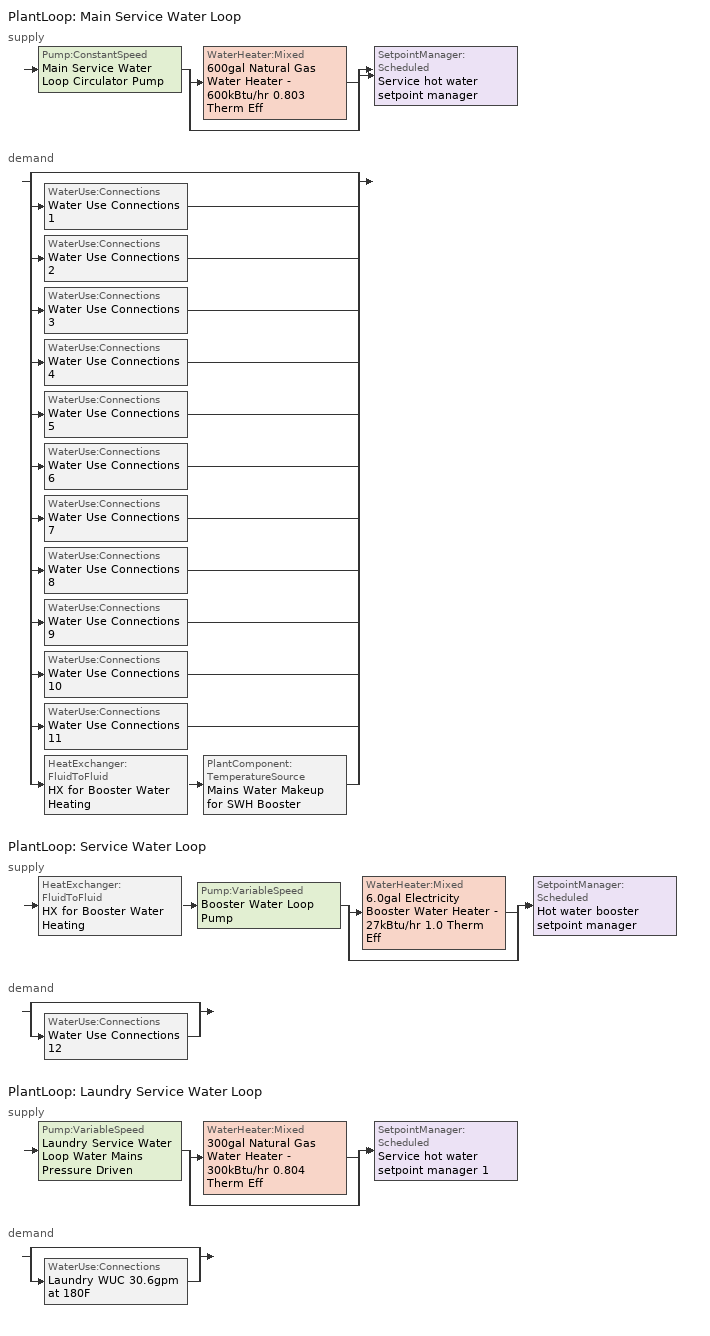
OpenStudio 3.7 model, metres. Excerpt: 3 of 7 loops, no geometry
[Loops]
PlantLoop 'Main Service Water Loop'
 supply: Pump:ConstantSpeed 'Main Service Water Loop Circulator Pump' > split
  | WaterHeater:Mixed '600gal Natural Gas Water Heater - 600kBtu/hr 0.803 Therm Eff'
  | bypass
  join > SetpointManager:Scheduled 'Service hot water setpoint manager'
 demand: split
  | bypass
  | WaterUse:Connections 'Water Use Connections 1'
  | WaterUse:Connections 'Water Use Connections 2'
  | WaterUse:Connections 'Water Use Connections 3'
  | WaterUse:Connections 'Water Use Connections 4'
  | WaterUse:Connections 'Water Use Connections 5'
  | WaterUse:Connections 'Water Use Connections 6'
  | WaterUse:Connections 'Water Use Connections 7'
  | WaterUse:Connections 'Water Use Connections 8'
  | WaterUse:Connections 'Water Use Connections 9'
  | WaterUse:Connections 'Water Use Connections 10'
  | WaterUse:Connections 'Water Use Connections 11'
  | HeatExchanger:FluidToFluid 'HX for Booster Water Heating' > PlantComponent:TemperatureSource 'Mains Water Makeup for SWH Booster'
PlantLoop 'Service Water Loop'
 supply: HeatExchanger:FluidToFluid 'HX for Booster Water Heating' > Pump:VariableSpeed 'Booster Water Loop Pump' > split
  | WaterHeater:Mixed '6.0gal Electricity Booster Water Heater - 27kBtu/hr 1.0 Therm Eff'
  | bypass
  join > SetpointManager:Scheduled 'Hot water booster setpoint manager'
 demand: split
  | bypass
  | WaterUse:Connections 'Water Use Connections 12'
PlantLoop 'Laundry Service Water Loop'
 supply: Pump:VariableSpeed 'Laundry Service Water Loop Water Mains Pressure Driven' > split
  | WaterHeater:Mixed '300gal Natural Gas Water Heater - 300kBtu/hr 0.804 Therm Eff'
  | bypass
  join > SetpointManager:Scheduled 'Service hot water setpoint manager 1'
 demand: split
  | bypass
  | WaterUse:Connections 'Laundry WUC 30.6gpm at 180F'
[Sizing:Zone] Zone Cooling Design Supply Air Temperature Input Method=SupplyAirTemperature; Zone Cooling Design Supply Air Temperature {C}=12.7778; Zone Cooling Design Supply Air Temperature Difference {deltaC}=11.11; Zone Heating Design Supply Air Temperature Input Method=SupplyAirTemperature; Zone Heating Design Supply Air Temperature {C}=40; Zone Heating Design Supply Air Temperature Difference {deltaC}=11.11; Zone Cooling Design Supply Air Humidity Ratio {kg-H2O/kg-air}=0.0085; Zone Heating Design Supply Air Humidity Ratio {kg-H2O/kg-air}=0.008; Cooling Design Air Flow Method=DesignDayWithLimit; Heating Design Air Flow Method=DesignDay; Account for Dedicated Outdoor Air System=No; Dedicated Outdoor Air System Control Strategy=NeutralSupplyAir; Dedicated Outdoor Air Low Setpoint Temperature for Design {C}=autosize; Dedicated Outdoor Air High Setpoint Temperature for Design {C}=autosize; Zone Load Sizing Method=Sensible Load Only No Latent Load; Zone Latent Cooling Design Supply Air Humidity Ratio Input Method=HumidityRatioDifference; Zone Cooling Design Supply Air Humidity Ratio Difference {kgWater/kgDryAir}=0.005; Zone Latent Heating Design Supply Air Humidity Ratio Input Method=HumidityRatioDifference; Zone Humidification Design Supply Air Humidity Ratio Difference {kgWater/kgDryAir}=0.005; Design Minimum Zone Ventilation Efficiency=0.6
Name | Cooling Minimum Air Flow Fraction
Basement ZN
Kitchen_Flr_6 ZN | 0.7
[PlantLoop] Glycol Concentration=0; Plant Loop Volume {m3}=Autocalculate; Load Distribution Scheme=Optimal
Name | Maximum Loop Temperature {C} | Minimum Loop Temperature {C}
Main Service Water Loop; Laundry Service Water Loop | 60 | 10
Service Water Loop
[Sizing:Plant] Loop Type=Heating; Loop Design Temperature Difference {deltaC}=5; Sizing Option=NonCoincident; Zone Timesteps in Averaging Window=1; Coincident Sizing Factor Mode=None
Name | Design Loop Exit Temperature {C}
Main Service Water Loop | 60
Service Water Loop; Laundry Service Water Loop | 82.2222
[SetpointManager:Scheduled] Control Variable=Temperature
Name | Schedule | Setpoint Node or NodeList
Service hot water setpoint manager | Service Water Loop Temp - 140F | Main Service Water Loop Supply Outlet Node
Hot water booster setpoint manager | Service Water Booster Temp - 180.00000000000006F | Service Water Loop Supply Outlet Node
Service hot water setpoint manager 1 | Service Water Loop Temp - 180F | Laundry Service Water Loop Supply Outlet Node
[Pump:VariableSpeed] Coefficient 1 of the Part Load Performance Curve=0; Coefficient 2 of the Part Load Performance Curve=3.2485; Coefficient 3 of the Part Load Performance Curve=-4.7443; Coefficient 4 of the Part Load Performance Curve=2.5294; Pump Control Type=Intermittent; Skin Loss Radiative Fraction=0.5; Design Power Sizing Method=PowerPerFlowPerPressure; Design Electric Power per Unit Flow Rate {W/(m3/s)}=348701.1; Design Shaft Power per Unit Flow Rate per Unit Head {W-s/m3-Pa}=1.28205; Design Minimum Flow Rate Fraction=0
Name | Rated Pump Head {Pa} | Rated Power Consumption {W} | Motor Efficiency | Minimum Flow Rate {m3/s}
Booster Water Loop Pump | 0 | 0 | 1 | 0
Laundry Service Water Loop Water Mains Pressure Driven | 0.001 |  | 0.7
[Pump:ConstantSpeed]
Main Service Water Loop Circulator Pump: Rated Flow Rate {m3/s}=autosize; Rated Pump Head {Pa}=29891; Rated Power Consumption {W}=autosize; Motor Efficiency=0.855; Fraction of Motor Inefficiencies to Fluid Stream=0; Pump Control Type=Intermittent; Design Power Sizing Method=PowerPerFlowPerPressure; Design Electric Power per Unit Flow Rate {W/(m3/s)}=348701.1; Design Shaft Power per Unit Flow Rate per Unit Head {W-s/m3-Pa}=1.28205
[Refrigeration:System]
RefrSystem - Large Hotel: Refrigeration Condenser=Refrigeration Condenser Air Cooled 1; Minimum Condensing Temperature {C}=21; Refrigeration System Working Fluid Type=R404a; Suction Temperature Control Type=ConstantSuctionTemperature; Suction Piping Zone=Kitchen_Flr_6 ZN
[Refrigeration:Case]
Case Large Hotel: Availability Schedule=Always On Discrete; Zone=Kitchen_Flr_6 ZN; Rated Ambient Temperature {C}=23.8889; Rated Ambient Relative Humidity {percent}=55; Rated Total Cooling Capacity per Unit Length {W/m}=734; Rated Latent Heat Ratio=0.08; Rated Runtime Fraction=0.85; Case Length {m}=3.66; Case Operating Temperature {C}=2; Latent Case Credit Curve Type=CaseTemperatureMethod; Latent Case Credit Curve=Refrigeration Case Latent Credit Curve; Standard Case Fan Power per Unit Length {W/m}=15.7143; Operating Case Fan Power per Unit Length {W/m}=15.7143; Standard Case Lighting Power per Unit Length {W/m}=33; Installed Case Lighting Power per Unit Length {W/m}=33; Case Lighting Schedule=HotelLarge walkin_occ_lght_SCH; Fraction of Lighting Energy to Case=1; Anti-Sweat Heater Control Type=None; Humidity at Zero Anti-Sweat Heater Energy {percent}=0; Case Height {m}=1.5; Fraction of Anti-Sweat Heater Energy to Case=0.2; Case Defrost Power per Unit Length {W/m}=0; Case Defrost Type=None; Case Defrost Schedule=Refrigeration Defrost Schedule; Case Defrost Drip-Down Schedule=Refrigeration Defrost Schedule 1; Defrost Energy Correction Curve Type=None; Under Case HVAC Return Air Fraction=0.05; Refrigerated Case Restocking Schedule=HotelLarge Kitchen_Flr_6_Case:2_SELFCONTAINEDDISPLAYCASE_CaseStockingSched; Case Credit Fraction Schedule=Refrigeration Case Credit Schedule; Design Evaporator Temperature or Brine Inlet Temperature {C}=-5.56
[Refrigeration:WalkIn]
Walk-In Large Hotel: Availability Schedule=Always On Discrete; Rated Coil Cooling Capacity {W}=2686.44; Operating Temperature {C}=-23; Rated Cooling Source Temperature {C}=-28.3333; Rated Total Heating Power {W}=0; Rated Cooling Coil Fan Power {W}=248.88; Rated Circulation Fan Power {W}=0; Rated Total Lighting Power {W}=120.048; Lighting Schedule=HotelLarge BLDG_LIGHT_SCH; Defrost Type=Electric; Defrost Control Type=TimeSchedule; Defrost Schedule=Refrigeration Defrost Schedule 2; Defrost Drip-Down Schedule=Refrigeration Defrost Schedule 3; Defrost Power {W}=1998.36; Temperature Termination Defrost Fraction to Ice=0.7; Restocking Schedule=HotelLarge Kitchen_Flr_6_Case:1_WALKINFREEZER_WalkInStockingSched; Insulated Floor Surface Area {m2}=11.1484; Insulated Floor U-Value {W/m2-K}=0.207; WalkIn Zone Boundary 1=Refrigeration Walk In Zone Boundary 1
[Refrigeration:WalkIn:ZoneBoundary]
Refrigeration Walk In Zone Boundary 1: Zone=Kitchen_Flr_6 ZN; Total Insulated Surface Area Facing Zone {m2}=43.4; Insulated Surface U-Value Facing Zone {W/m2-K}=0.235; Area of Stocking Doors Facing Zone {m2}=2; Height of Stocking Doors Facing Zone {m}=2; Stocking Door Opening Schedule Name Facing Zone=door_wi_sched; Stocking Door Opening Protection Type Facing Zone=StripCurtain
[Refrigeration:Condenser:AirCooled]
Refrigeration Condenser Air Cooled 1: Rated Effective Total Heat Rejection Rate Curve=Curve Linear 1; Rated Subcooling Temperature Difference {deltaC}=0; Condenser Fan Speed Control Type=Fixed; Rated Fan Power {W}=946.525; Minimum Fan Air Flow Ratio=0.1
[WaterHeater:Mixed] Deadband Temperature Difference {deltaC}=2; Heater Control Type=Cycle; Off Cycle Parasitic Heat Fraction to Tank=0; On Cycle Parasitic Heat Fraction to Tank=0; Ambient Temperature Indicator=ThermalZone; Use Side Effectiveness=1; Source Side Effectiveness=1; Use Side Design Flow Rate {m3/s}=autosize; Source Side Design Flow Rate {m3/s}=autosize; Indirect Water Heating Recovery Time {hr}=1.5; Source Side Flow Control Mode=IndirectHeatPrimarySetpoint
Name | Tank Volume {m3} | Setpoint Temperature Schedule | Maximum Temperature Limit {C} | Heater Maximum Capacity {W} | Heater Fuel Type | Heater Thermal Efficiency | Off Cycle Parasitic Fuel Consumption Rate {W} | Off Cycle Parasitic Fuel Type | On Cycle Parasitic Fuel Consumption Rate {W} | On Cycle Parasitic Fuel Type | Ambient Temperature Thermal Zone | Off Cycle Loss Coefficient to Ambient Temperature {W/K} | On Cycle Loss Coefficient to Ambient Temperature {W/K}
600gal Natural Gas Water Heater - 600kBtu/hr 0.803 Therm Eff | 2.27125 | Service Water Loop Temp - 140F | 60 | 175843 | NaturalGas | 0.802763 | 15908.9 | NaturalGas | 15908.9 | NaturalGas | Basement ZN | 15.6173 | 15.6173
6.0gal Electricity Booster Water Heater - 27kBtu/hr 1.0 Therm Eff | 0.0227125 | Service Water Booster Temp - 180.00000000000006F | 82.2222 | 7999.96 | Electricity | 1 | 0 | Electricity | 0 | Electricity | Kitchen_Flr_6 ZN | 1.16751 | 1.16751
300gal Natural Gas Water Heater - 300kBtu/hr 0.804 Therm Eff | 1.13562 | Service Water Loop Temp - 180F | 82.2222 | 87921.3 | NaturalGas | 0.803984 | 0 | NaturalGas | 0 | NaturalGas | Basement ZN | 11.2595 | 11.2595
[WaterHeater:Sizing] Design Mode=PeakDraw; Time Storage Can Meet Peak Draw {hr}=0.538503; Time for Tank Recovery {hr}=0; Nominal Tank Volume for Autosizing Plant Connections {m3}=1
600gal Natural Gas Water Heater - 600kBtu/hr 0.803 Therm Eff; 6.0gal Electricity Booster Water Heater - 27kBtu/hr 1.0 Therm Eff; 300gal Natural Gas Water Heater - 300kBtu/hr 0.804 Therm Eff
[WaterUse:Connections] Drain Water Heat Exchanger Type=None; Drain Water Heat Exchanger Destination=Plant
Name | Water Use Equipment Name 1
Water Use Connections 1 | Room_1_Flr_3 Service Water Use 0.08gpm
Water Use Connections 2 | Room_2_Flr_3 Service Water Use 0.08gpm
Water Use Connections 3 | Room_5_Flr_3 Service Water Use 0.08gpm
Water Use Connections 4 | Room_6_Flr_3 Service Water Use 0.08gpm
Water Use Connections 5 | Room_4_Mult19_Flr_3 Service Water Use 1.58gpm
Water Use Connections 6 | Room_1_Flr_6 Service Water Use 0.02gpm
Water Use Connections 7 | Room_2_Flr_6 Service Water Use 0.02gpm
Water Use Connections 8 | Room_3_Mult9_Flr_6 Service Water Use 0.19gpm
Water Use Connections 9 | Room_3_Mult19_Flr_3 Service Water Use 1.58gpm
Water Use Connections 10 | Kitchen_Flr_6 Service Water Use 2.22gpm
Water Use Connections 11 | Laundry_Flr_1 Service Water Use 2.61gpm
Water Use Connections 12 | Booster Water Fixture - 1.33 gpm at 180F
Laundry WUC 30.6gpm at 180F | Laundry Service Water Use 30.6gpm at 180F
[WaterUse:Equipment:Definition]
Name | Peak Flow Rate {m3/s} | Target Temperature Schedule | Sensible Fraction Schedule | Latent Fraction Schedule
Room_1_Flr_3 Service Water Use Def 0.08gpm; Room_5_Flr_3 Service Water Use Def 0.08gpm | 5.25789e-06 | Mixed Water At Faucet Temp - 140F | Fraction Sensible - 0.2 | Fraction Latent - 0.05
Room_2_Flr_3 Service Water Use Def 0.08gpm; Room_6_Flr_3 Service Water Use Def 0.08gpm | 5.25727e-06 | Mixed Water At Faucet Temp - 140F | Fraction Sensible - 0.2 | Fraction Latent - 0.05
Room_4_Mult19_Flr_3 Service Water Use Def 1.58gpm | 9.99097e-05 | Mixed Water At Faucet Temp - 140F | Fraction Sensible - 0.2 | Fraction Latent - 0.05
Room_1_Flr_6 Service Water Use Def 0.02gpm | 1.31447e-06 | Mixed Water At Faucet Temp - 140F | Fraction Sensible - 0.2 | Fraction Latent - 0.05
Room_2_Flr_6 Service Water Use Def 0.02gpm | 1.31432e-06 | Mixed Water At Faucet Temp - 140F | Fraction Sensible - 0.2 | Fraction Latent - 0.05
Room_3_Mult9_Flr_6 Service Water Use Def 0.19gpm | 1.18314e-05 | Mixed Water At Faucet Temp - 140F | Fraction Sensible - 0.2 | Fraction Latent - 0.05
Room_3_Mult19_Flr_3 Service Water Use Def 1.58gpm | 9.98824e-05 | Mixed Water At Faucet Temp - 140F | Fraction Sensible - 0.2 | Fraction Latent - 0.05
Kitchen_Flr_6 Service Water Use Def 2.22gpm | 0.000139845 | Mixed Water At Faucet Temp - 140F | Fraction Sensible - 0.2 | Fraction Latent - 0.05
Laundry_Flr_1 Service Water Use Def 2.61gpm | 0.000164667 | Mixed Water At Faucet Temp - 140F | Fraction Sensible - 0.2 | Fraction Latent - 0.05
Booster Water Fixture Def - 1.33 gpm | 8.391e-05 | Mixed Water At Faucet Temp - 180F
Laundry Service Water Use Def 30.6gpm | 0.00193056 | Mixed Water At Faucet Temp - 180F | Fraction Sensible - 0.2 | Fraction Latent - 0.05
[WaterUse:Equipment]
Name | Water Use Equipment Definition | Flow Rate Fraction Schedule
Room_1_Flr_3 Service Water Use 0.08gpm | Room_1_Flr_3 Service Water Use Def 0.08gpm | HotelLarge GuestRoom_SWH_Sch
Room_2_Flr_3 Service Water Use 0.08gpm | Room_2_Flr_3 Service Water Use Def 0.08gpm | HotelLarge GuestRoom_SWH_Sch
Room_5_Flr_3 Service Water Use 0.08gpm | Room_5_Flr_3 Service Water Use Def 0.08gpm | HotelLarge GuestRoom_SWH_Sch
Room_6_Flr_3 Service Water Use 0.08gpm | Room_6_Flr_3 Service Water Use Def 0.08gpm | HotelLarge GuestRoom_SWH_Sch
Room_4_Mult19_Flr_3 Service Water Use 1.58gpm | Room_4_Mult19_Flr_3 Service Water Use Def 1.58gpm | HotelLarge GuestRoom_SWH_Sch
Room_1_Flr_6 Service Water Use 0.02gpm | Room_1_Flr_6 Service Water Use Def 0.02gpm | HotelLarge GuestRoom_SWH_Sch
Room_2_Flr_6 Service Water Use 0.02gpm | Room_2_Flr_6 Service Water Use Def 0.02gpm | HotelLarge GuestRoom_SWH_Sch
Room_3_Mult9_Flr_6 Service Water Use 0.19gpm | Room_3_Mult9_Flr_6 Service Water Use Def 0.19gpm | HotelLarge GuestRoom_SWH_Sch
Room_3_Mult19_Flr_3 Service Water Use 1.58gpm | Room_3_Mult19_Flr_3 Service Water Use Def 1.58gpm | HotelLarge GuestRoom_SWH_Sch
Kitchen_Flr_6 Service Water Use 2.22gpm | Kitchen_Flr_6 Service Water Use Def 2.22gpm | HotelLarge BLDG_SWH_SCH
Laundry_Flr_1 Service Water Use 2.61gpm | Laundry_Flr_1 Service Water Use Def 2.61gpm | HotelLarge LaundryRoom_SWH_Sch_Post2004
Booster Water Fixture - 1.33 gpm at 180F | Booster Water Fixture Def - 1.33 gpm | HotelLarge BLDG_SWH_SCH
Laundry Service Water Use 30.6gpm at 180F | Laundry Service Water Use Def 30.6gpm | HotelLarge LAUNDRY_SWH_SCH
[HeatExchanger:FluidToFluid]
HX for Booster Water Heating: Loop Demand Side Design Flow Rate {m3/s}=autosize; Loop Supply Side Design Flow Rate {m3/s}=autosize; Heat Exchange Model Type=Ideal; Heat Exchanger U-Factor Times Area Value {W/K}=autosize; Control Type=UncontrolledOn; Minimum Temperature Difference to Activate Heat Exchanger {deltaC}=0.01; Heat Transfer Metering End Use Type=LoopToLoop; Component Override Cooling Control Temperature Mode=Loop; Sizing Factor=1; Operation Minimum Temperature Limit {C}=0; Operation Maximum Temperature Limit {C}=100
[PlantComponent:TemperatureSource]
Mains Water Makeup for SWH Booster: Design Volume Flow Rate {m3/s}=autosize; Temperature Specification Type=Scheduled; Source Temperature {C}=8; Source Temperature Schedule=Mains Water Temperature
[Schedule:Constant]
Name | Value
Always On Discrete | 1
Mains Water Temperature | 10
[Schedule:Ruleset]
Name | Default Day Schedule | Summer Design Day Schedule | Winter Design Day Schedule
HotelLarge walkin_occ_lght_SCH | HotelLarge walkin_occ_lght_SCH Default | HotelLarge walkin_occ_lght_SCH Summer Design Day | HotelLarge walkin_occ_lght_SCH Winter Design Day
HotelLarge Kitchen_Flr_6_Case:2_SELFCONTAINEDDISPLAYCASE_CaseStockingSched | HotelLarge Kitchen_Flr_6_Case:2_SELFCONTAINEDDISPLAYCASE_CaseStockingSched Default | HotelLarge Kitchen_Flr_6_Case:2_SELFCONTAINEDDISPLAYCASE_CaseStockingSched Summer Design Day | HotelLarge Kitchen_Flr_6_Case:2_SELFCONTAINEDDISPLAYCASE_CaseStockingSched Winter Design Day
Refrigeration Defrost Schedule | Refrigeration Defrost Schedule Default
Refrigeration Defrost Schedule 1 | Refrigeration Defrost Schedule Default 1
Refrigeration Case Credit Schedule | Refrigeration Case Credit Schedule Default
HotelLarge Kitchen_Flr_6_Case:1_WALKINFREEZER_WalkInStockingSched | HotelLarge Kitchen_Flr_6_Case:1_WALKINFREEZER_WalkInStockingSched Default | HotelLarge Kitchen_Flr_6_Case:1_WALKINFREEZER_WalkInStockingSched Summer Design Day | HotelLarge Kitchen_Flr_6_Case:1_WALKINFREEZER_WalkInStockingSched Winter Design Day
HotelLarge BLDG_LIGHT_SCH | HotelLarge BLDG_LIGHT_SCH Default | HotelLarge BLDG_LIGHT_SCH Summer Design Day | HotelLarge BLDG_LIGHT_SCH Winter Design Day
door_wi_sched | door_wi_sched Default
Refrigeration Defrost Schedule 2 | Refrigeration Defrost Schedule Default 2
Refrigeration Defrost Schedule 3 | Refrigeration Defrost Schedule Default 3
Service Water Loop Temp - 140F | Service Water Loop Temp - 140F Default
Fraction Sensible - 0.2 | Fraction Sensible - 0.2 Default
Fraction Latent - 0.05 | Fraction Latent - 0.05 Default
Mixed Water At Faucet Temp - 140F | Mixed Water At Faucet Temp - 140F Default
HotelLarge GuestRoom_SWH_Sch | HotelLarge GuestRoom_SWH_Sch Default | HotelLarge GuestRoom_SWH_Sch Summer Design Day | HotelLarge GuestRoom_SWH_Sch Winter Design Day
HotelLarge BLDG_SWH_SCH | HotelLarge BLDG_SWH_SCH Default | HotelLarge BLDG_SWH_SCH Summer Design Day | HotelLarge BLDG_SWH_SCH Winter Design Day
HotelLarge LaundryRoom_SWH_Sch_Post2004 | HotelLarge LaundryRoom_SWH_Sch_Post2004 Default | HotelLarge LaundryRoom_SWH_Sch_Post2004 Summer Design Day | HotelLarge LaundryRoom_SWH_Sch_Post2004 Winter Design Day
Service Water Booster Temp - 180.00000000000006F | Service Water Booster Temp - 180.00000000000006F Default
Mixed Water At Faucet Temp - 180F | Mixed Water At Faucet Temp - 180F Default
Service Water Loop Temp - 180F | Service Water Loop Temp - 180F Default
HotelLarge LAUNDRY_SWH_SCH | HotelLarge LAUNDRY_SWH_SCH Default | HotelLarge LAUNDRY_SWH_SCH Summer Design Day | HotelLarge LAUNDRY_SWH_SCH Winter Design Day
[Schedule:Day]
HotelLarge walkin_occ_lght_SCH Default: 2, 0, 0.156, 6, 0, 0.104, 7, 0, 0.156, 9, 0, 0.208, 13, 0, 0.156, 18, 0, 0.104, 19, 0, 0.26, 20, 0, 0.364, 21, 0, 0.416, 22, 0, 0.312, 23, 0, 0.26, 24, 0, 0.156
HotelLarge walkin_occ_lght_SCH Sat Day: 2, 0, 0.104, 6, 0, 0.052, 8, 0, 0.156, 10, 0, 0.208, 11, 0, 0.156, 18, 0, 0.13, 19, 0, 0.312, 22, 0, 0.364, 23, 0, 0.312, 24, 0, 0.156
HotelLarge walkin_occ_lght_SCH Summer Design Day; HotelLarge BLDG_LIGHT_SCH Summer Design Day: 24, 0, 1
HotelLarge walkin_occ_lght_SCH Wkdy Day: 1, 0, 0.104, 2, 0, 0.078, 5, 0, 0.052, 6, 0, 0.104, 7, 0, 0.208, 8, 0, 0.26, 10, 0, 0.208, 18, 0, 0.13, 19, 0, 0.312, 20, 0, 0.416, 21, 0, 0.468, 22, 0, 0.416, 23, 0, 0.312, 24, 0, 0.156
HotelLarge walkin_occ_lght_SCH Winter Design Day; HotelLarge BLDG_LIGHT_SCH Winter Design Day: 24, 0, 0
HotelLarge Kitchen_Flr_6_Case:2_SELFCONTAINEDDISPLAYCASE_CaseStockingSched Default; HotelLarge Kitchen_Flr_6_Case:2_SELFCONTAINEDDISPLAYCASE_CaseStockingSched Winter Design Day; HotelLarge Kitchen_Flr_6_Case:2_SELFCONTAINEDDISPLAYCASE_CaseStockingSched Summer Design Day: 6, 0, 0, 7, 0, 50, 9, 0, 70, 10, 0, 80, 11, 0, 70, 13, 0, 50, 14, 0, 80, 15, 0, 90, 16, 0, 80, 24, 0, 0
Refrigeration Defrost Schedule Default; Refrigeration Defrost Schedule Default 1: 0, 59, 0, 24, 0, 0
Refrigeration Case Credit Schedule Default: 7, 0, 0.2, 21, 0, 0.4, 24, 0, 0.2
HotelLarge Kitchen_Flr_6_Case:1_WALKINFREEZER_WalkInStockingSched Default: 4, 0, 0, 5, 0, 725, 6, 0, 417, 7, 0, 290, 24, 0, 0
HotelLarge Kitchen_Flr_6_Case:1_WALKINFREEZER_WalkInStockingSched Winter Design Day; HotelLarge Kitchen_Flr_6_Case:1_WALKINFREEZER_WalkInStockingSched Summer Design Day; HotelLarge Kitchen_Flr_6_Case:1_WALKINFREEZER_WalkInStockingSched WntrDsn|SmrDsn|Wknd|Mon|Wed|Thu Day: 4, 0, 0, 5, 0, 125, 6, 0, 117, 7, 0, 90, 19, 0, 0, 20, 0, 125, 21, 0, 117, 22, 0, 90, 24, 0, 0
HotelLarge BLDG_LIGHT_SCH Default: 2, 0, 0.3, 6, 0, 0.2, 7, 0, 0.3, 9, 0, 0.4, 13, 0, 0.3, 18, 0, 0.2, 19, 0, 0.5, 20, 0, 0.7, 21, 0, 0.8, 22, 0, 0.6, 23, 0, 0.5, 24, 0, 0.3
HotelLarge BLDG_LIGHT_SCH Sat Day: 2, 0, 0.2, 6, 0, 0.1, 8, 0, 0.3, 10, 0, 0.4, 11, 0, 0.3, 18, 0, 0.25, 19, 0, 0.6, 22, 0, 0.7, 23, 0, 0.6, 24, 0, 0.3
HotelLarge BLDG_LIGHT_SCH Wkdy Day: 1, 0, 0.2, 2, 0, 0.15, 5, 0, 0.1, 6, 0, 0.2, 7, 0, 0.4, 8, 0, 0.5, 10, 0, 0.4, 18, 0, 0.25, 19, 0, 0.6, 20, 0, 0.8, 21, 0, 0.9, 22, 0, 0.8, 23, 0, 0.6, 24, 0, 0.3
door_wi_sched Default: 6, 0, 0, 22, 0, 0.0625, 24, 0, 0
Refrigeration Defrost Schedule Default 2; Refrigeration Defrost Schedule Default 3: 0, 59, 1, 10, 0, 0, 10, 59, 1, 24, 0, 0
Service Water Loop Temp - 140F Default; Mixed Water At Faucet Temp - 140F Default: 24, 0, 60
Fraction Sensible - 0.2 Default: 24, 0, 0.2
Fraction Latent - 0.05 Default: 24, 0, 0.05
HotelLarge GuestRoom_SWH_Sch Default; HotelLarge GuestRoom_SWH_Sch Winter Design Day; HotelLarge GuestRoom_SWH_Sch Summer Design Day: 1, 0, 0.2, 4, 0, 0.15, 5, 0, 0.2, 6, 0, 0.25, 7, 0, 0.35, 8, 0, 0.6, 9, 0, 0.8, 10, 0, 0.55, 11, 0, 0.4, 12, 0, 0.3, 17, 0, 0.2, 18, 0, 0.25, 19, 0, 0.3, 22, 0, 0.4, 23, 0, 0.6, 24, 0, 0.35
HotelLarge GuestRoom_SWH_Sch Wkdy Day: 1, 0, 0.2, 4, 0, 0.15, 5, 0, 0.2, 6, 0, 0.35, 7, 0, 0.6, 8, 0, 0.8, 9, 0, 0.55, 10, 0, 0.4, 11, 0, 0.3, 17, 0, 0.2, 18, 0, 0.3, 19, 0, 0.55, 21, 0, 0.4, 22, 0, 0.6, 23, 0, 0.45, 24, 0, 0.25
HotelLarge BLDG_SWH_SCH Default: 1, 0, 0.25, 5, 0, 0.2, 6, 0, 0.3, 9, 0, 0.5, 10, 0, 0.55, 12, 0, 0.5, 14, 0, 0.4, 17, 0, 0.3, 18, 0, 0.4, 20, 0, 0.5, 21, 0, 0.4, 22, 0, 0.5, 23, 0, 0.4, 24, 0, 0.2
HotelLarge BLDG_SWH_SCH Summer Design Day; HotelLarge BLDG_SWH_SCH SmrDsn|Wkdy Day: 1, 0, 0.2, 4, 0, 0.15, 5, 0, 0.2, 6, 0, 0.25, 7, 0, 0.5, 8, 0, 0.6, 9, 0, 0.55, 10, 0, 0.45, 11, 0, 0.4, 12, 0, 0.45, 13, 0, 0.4, 14, 0, 0.35, 17, 0, 0.3, 18, 0, 0.4, 19, 0, 0.55, 20, 0, 0.6, 21, 0, 0.5, 22, 0, 0.55, 23, 0, 0.45, 24, 0, 0.25
HotelLarge BLDG_SWH_SCH Winter Design Day; HotelLarge BLDG_SWH_SCH WntrDsn|Sat Day: 1, 0, 0.2, 4, 0, 0.15, 5, 0, 0.2, 6, 0, 0.25, 7, 0, 0.4, 10, 0, 0.5, 11, 0, 0.45, 13, 0, 0.5, 14, 0, 0.45, 16, 0, 0.4, 17, 0, 0.35, 18, 0, 0.4, 20, 0, 0.55, 21, 0, 0.5, 22, 0, 0.55, 23, 0, 0.4, 24, 0, 0.3
HotelLarge LaundryRoom_SWH_Sch_Post2004 Default; HotelLarge LaundryRoom_SWH_Sch_Post2004 Winter Design Day; HotelLarge LaundryRoom_SWH_Sch_Post2004 Summer Design Day; HotelLarge LAUNDRY_SWH_SCH Default; HotelLarge LAUNDRY_SWH_SCH Winter Design Day; HotelLarge LAUNDRY_SWH_SCH Summer Design Day: 17, 0, 0, 24, 0, 1
Service Water Booster Temp - 180.00000000000006F Default; Mixed Water At Faucet Temp - 180F Default; Service Water Loop Temp - 180F Default: 24, 0, 82.2222
[Schedule:Rule] Date Specification Type=DateRange; Start Month=1; Start Day=1; End Month=12; End Day=31
Name | Schedule Ruleset | Rule Order | Day Schedule | Apply Saturday | Apply Monday | Apply Tuesday | Apply Wednesday | Apply Thursday | Apply Friday | Apply Sunday
Schedule Rule 23 | HotelLarge walkin_occ_lght_SCH | 1 | HotelLarge walkin_occ_lght_SCH Sat Day | Yes
Schedule Rule 24 | HotelLarge walkin_occ_lght_SCH | 0 | HotelLarge walkin_occ_lght_SCH Wkdy Day |  | Yes | Yes | Yes | Yes | Yes
Schedule Rule 25 | HotelLarge Kitchen_Flr_6_Case:1_WALKINFREEZER_WalkInStockingSched | 0 | HotelLarge Kitchen_Flr_6_Case:1_WALKINFREEZER_WalkInStockingSched WntrDsn|SmrDsn|Wknd|Mon|Wed|Thu Day | Yes | Yes |  | Yes | Yes |  | Yes
Schedule Rule 26 | HotelLarge BLDG_LIGHT_SCH | 1 | HotelLarge BLDG_LIGHT_SCH Sat Day | Yes
Schedule Rule 27 | HotelLarge BLDG_LIGHT_SCH | 0 | HotelLarge BLDG_LIGHT_SCH Wkdy Day |  | Yes | Yes | Yes | Yes | Yes
Schedule Rule 28 | HotelLarge GuestRoom_SWH_Sch | 0 | HotelLarge GuestRoom_SWH_Sch Wkdy Day |  | Yes | Yes | Yes | Yes | Yes
Schedule Rule 29 | HotelLarge BLDG_SWH_SCH | 1 | HotelLarge BLDG_SWH_SCH SmrDsn|Wkdy Day |  | Yes | Yes | Yes | Yes | Yes
Schedule Rule 30 | HotelLarge BLDG_SWH_SCH | 0 | HotelLarge BLDG_SWH_SCH WntrDsn|Sat Day | Yes
[Curve:Cubic]
Refrigeration Case Latent Credit Curve: Coefficient1 Constant=0.0265263; Coefficient2 x=0.00107803; Coefficient3 x**2=6.02558e-05; Coefficient4 x**3=1.23732e-06; Minimum Value of x=-35; Maximum Value of x=20
[Curve:Linear]
Curve Linear 1: Coefficient1 Constant=0; Coefficient2 x=1018.49; Minimum Value of x=1.4; Maximum Value of x=33.3
